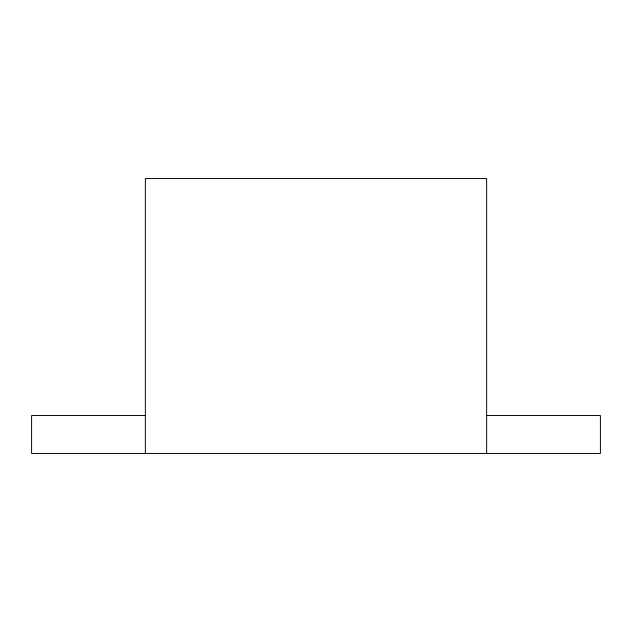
<?xml version="1.0" encoding="UTF-8"?>
<svg xmlns="http://www.w3.org/2000/svg" width="632" height="632" viewBox="0 0 632 632"><rect width="100%" height="100%" fill="white"/><g stroke="black" fill="none" stroke-linecap="round" stroke-linejoin="round"><path stroke-width="0.95" d="M145.36 415.54L31.6 415.54L31.6 453.46L600.4 453.46L600.4 415.54L486.64 415.54M486.64 453.46L486.64 178.54L145.36 178.54L145.36 453.46"/></g></svg>
